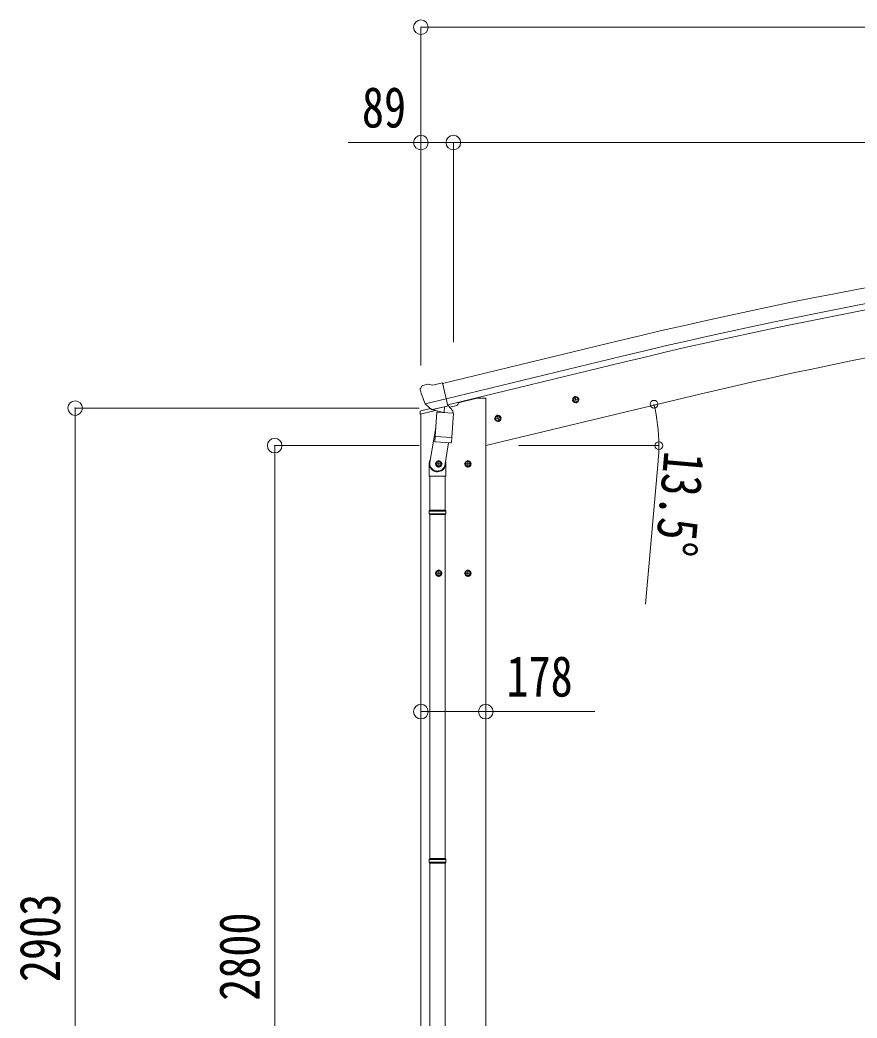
# Model space of a CAD drawing. Units: millimetres at full size, sheet at 1:40. Extents: x -11181 to 11305, y -7804 to 7716.
# Drawn here: x 4144 to 6443, y 365 to 3105 of the extents above; entities that cross this region are included whole.
import ezdxf
from ezdxf.enums import TextEntityAlignment as Align

# ---------------------------------------------------------------- set-up
doc = ezdxf.new("R2010")
doc.units = ezdxf.units.MM
doc.header["$LTSCALE"] = 40
doc.header["$PDMODE"] = 32
doc.header["$PDSIZE"] = 40
for name, color, linetype, lineweight in [('0-1_本体', 4, 'Continuous', 9), ('0-2_部品', 7, 'Continuous', 9), ('0-A_寸法', 6, 'Continuous', 9)]:
    doc.layers.add(name, color=color, linetype=linetype, lineweight=lineweight)
doc.styles.add('ＭＳ ゴシック', font='')
doc.styles.get('ＭＳ ゴシック').set_extended_font_data('MS Gothic')

msp = doc.modelspace()

# ---------------------------------------------------------------- linework, layer by layer
at = {"layer": '0-1_本体'}
for p, q in [((5304.55, 2106.4), (5787.43, 2223.88)), ((5314.59, 2064.42), (5797.67, 2181.72)), ((5318.56, 2048.05), (5801.65, 2165.35)), ((5347.07, 2053.76), (5399.08, 2066.25)), ((5423.08, 2066.25), (5399.08, 2066.25)), ((6011.17, 2077.44), (5423.08, 1936.25)), ((5423.08, 2066.25), (5423.08, -1413.75)), ((5273.05, 2039.51), (5273.05, 2038.96)), ((5245.08, -1413.75), (5245.08, 2022.81))]:
    msp.add_line(p, q, dxfattribs=at)
at = {"layer": '0-1_本体', "color": 6}
msp.add_line((5423.08, 1206.07), (5245.08, 1206.07), dxfattribs=at)
at = {"layer": '0-1_本体'}
for centre, radius, start, end in [((8880.13, -10513.15), 13106.9, 95.14794, 103.64794), ((8880.13, -10513.15), 13063.74, 95.14794, 103.64794), ((8880.13, -10513.15), 13046.9, 95.14794, 103.64794), ((8645.77, -8916.37), 11305.08, 94.96591, 103.47643)]:
    msp.add_arc(centre, radius, start, end, dxfattribs=at)
at = {"layer": '0-2_部品'}
for p, q in [((5243.09, 2090.82), (5243.37, 2089.67)), ((5247.31, 2099.39), (5243.46, 2093.1)), ((5250.41, 2101.64), (5263.59, 2104.81)), ((5278.15, 2102.13), (5264.89, 2104.83)), ((5278.15, 2102.13), (5304.08, 2108.36)), ((5257.15, 2050.51), (5314.66, 2064.32)), ((5347.07, 2054.97), (5347.07, 2051.23)), ((5660.58, 2060.01), (5680.02, 2064.68)), ((5665.13, 2067.79), (5663, 2060.59)), ((5672.43, 2069.54), (5665.13, 2067.79)), ((5672.64, 2052.62), (5667.97, 2072.07)), ((5677.6, 2064.1), (5672.43, 2069.54)), ((5675.47, 2056.9), (5677.6, 2064.1)), ((5242.52, 2022.19), (5285.54, 2032.52)), ((5242.52, 2029.08), (5242.52, 2022.19)), ((5270.98, 2038.28), (5244.82, 2032)), ((5274, 2035.6), (5257.62, 2050.09)), ((5276.71, 2035.03), (5284.23, 2036.84)), ((5277.55, 2035.14), (5279.08, 2035.51)), ((5279.08, 2035.51), (5315.78, 2044.32)), ((5280.91, 2035.28), (5280.86, 2034.54)), ((5281.62, 2033.5), (5307.43, 2027.06)), ((5288.54, 2028.15), (5283.86, 1961.31)), ((5334.22, 2024.96), (5288.54, 2028.15)), ((5290.31, 2031.33), (5290.08, 2028.04)), ((5309.83, 2042.5), (5308.81, 2027.89)), ((5315.78, 2044.32), (5317.31, 2044.69)), ((5318.86, 2046.79), (5319.81, 2046.72)), ((5319.81, 2046.72), (5333.12, 2031.41)), ((5324.11, 2041.78), (5343.24, 2046.37)), ((5333.12, 2031.41), (5332.68, 2025.06)), ((5329.55, 1958.12), (5334.22, 2024.96)), ((5446.64, 2008.65), (5466.09, 2013.32)), ((5451.2, 2016.43), (5449.07, 2009.23)), ((5458.5, 2018.18), (5451.2, 2016.43)), ((5458.7, 2001.26), (5454.03, 2020.71)), ((5463.67, 2012.74), (5458.5, 2018.18)), ((5461.53, 2005.54), (5463.67, 2012.74)), ((5285.59, 1986.08), (5269.68, 1889.91)), ((5283, 1948.85), (5283.87, 1961.31)), ((5283.4, 1947.49), (5283.4, 1947.49)), ((5329.55, 1958.12), (5283.86, 1961.31)), ((5284.85, 1946.71), (5326.54, 1943.79)), ((5329.54, 1958.12), (5328.65, 1945.42)), ((5321.12, 1944.17), (5310.38, 1880.59)), ((5294.08, 1893.51), (5287.58, 1889.76)), ((5294.08, 1876.01), (5294.08, 1896.01)), ((5300.58, 1889.76), (5294.08, 1893.51)), ((5374.08, 1893.51), (5367.58, 1889.76)), ((5374.08, 1876.01), (5374.08, 1896.01)), ((5380.58, 1889.76), (5374.08, 1893.51)), ((5267.53, 1852.75), (5267.53, 1887.1)), ((5304.08, 1886.01), (5284.08, 1886.01)), ((5287.58, 1889.76), (5287.58, 1882.25)), ((5287.58, 1882.25), (5294.08, 1878.5)), ((5313.53, 1887.4), (5313.53, 1852.75)), ((5384.08, 1886.01), (5364.08, 1886.01)), ((5367.58, 1889.76), (5367.58, 1882.25)), ((5367.58, 1882.25), (5374.08, 1878.5)), ((5313.53, 1852.75), (5267.53, 1852.75)), ((5269.53, 1852.75), (5269.53, 1758.75)), ((5311.53, 1852.75), (5311.53, 1758.75)), ((5267.53, 1756.75), (5268.53, 1758.75)), ((5313.53, 1756.75), (5267.53, 1756.75)), ((5312.53, 1758.75), (5268.53, 1758.75)), ((5313.53, 1756.75), (5312.53, 1758.75)), ((5313.53, 1756.75), (5313.53, 1748.75)), ((5313.53, 1748.75), (5267.53, 1748.75)), ((5312.53, 1746.75), (5268.53, 1746.75)), ((5269.53, 1746.75), (5269.53, 802.56)), ((5311.53, 1746.75), (5311.53, 802.56)), ((5313.53, 1748.75), (5312.53, 1746.75)), ((5294.08, 1593.51), (5287.58, 1589.76)), ((5287.58, 1589.76), (5287.58, 1582.25)), ((5294.08, 1576.01), (5294.08, 1596.01)), ((5300.58, 1589.76), (5294.08, 1593.51)), ((5374.08, 1593.51), (5367.58, 1589.76)), ((5367.58, 1589.76), (5367.58, 1582.25)), ((5374.08, 1576.01), (5374.08, 1596.01)), ((5380.58, 1589.76), (5374.08, 1593.51)), ((5304.08, 1586.01), (5284.08, 1586.01)), ((5287.58, 1582.25), (5294.08, 1578.5)), ((5384.08, 1586.01), (5364.08, 1586.01)), ((5367.58, 1582.25), (5374.08, 1578.5)), ((5267.53, 800.56), (5268.53, 802.56)), ((5313.53, 800.56), (5267.53, 800.56)), ((5312.53, 802.56), (5268.53, 802.56)), ((5313.53, 800.56), (5312.53, 802.56)), ((5313.53, 800.56), (5313.53, 792.56)), ((5313.53, 792.56), (5267.53, 792.56)), ((5312.53, 790.56), (5268.53, 790.56)), ((5269.53, 790.56), (5269.53, -637.63)), ((5311.53, 790.56), (5311.53, -637.63)), ((5313.53, 792.56), (5312.53, 790.56))]:
    msp.add_line(p, q, dxfattribs=at)
for points in [[(5309.51, 2042.91), (5319.23, 2045.24), (5304.08, 2108.36)], [(5663, 2060.59), (5668.17, 2055.15), (5675.47, 2056.9)], [(5256.88, 2051.09), (5257.46, 2050.24), (5257.62, 2050.09)], [(5309.51, 2042.91), (5309.28, 2042.76), (5284.51, 2036.81), (5284.23, 2036.84)], [(5449.07, 2009.23), (5454.24, 2003.79), (5461.53, 2005.54)], [(5294.08, 1878.5), (5300.58, 1882.25), (5300.58, 1889.76)], [(5374.08, 1878.5), (5380.58, 1882.25), (5380.58, 1889.76)], [(5267.53, 1756.75), (5267.53, 1748.75), (5268.53, 1746.75)], [(5294.08, 1578.5), (5300.58, 1582.25), (5300.58, 1589.76)], [(5374.08, 1578.5), (5380.58, 1582.25), (5380.58, 1589.76)], [(5267.53, 800.56), (5267.53, 792.56), (5268.53, 790.56)]]:
    msp.add_lwpolyline(points, dxfattribs=at)
for centre, radius in [((5670.3, 2062.34), 8.5), ((5670.3, 2062.34), 7.7), ((5670.3, 2062.34), 6.5), ((5456.37, 2010.98), 8.5), ((5456.37, 2010.98), 7.7), ((5456.37, 2010.98), 6.5), ((5294.08, 1886.01), 8.5), ((5294.08, 1886.01), 7.7), ((5294.08, 1886.01), 6.5), ((5374.08, 1886.01), 8.5), ((5374.08, 1886.01), 7.7), ((5374.08, 1886.01), 6.5), ((5294.08, 1586.01), 8.5), ((5294.08, 1586.01), 7.7), ((5294.08, 1586.01), 6.5), ((5374.08, 1586.01), 8.5), ((5374.08, 1586.01), 7.7), ((5374.08, 1586.01), 6.5)]:
    msp.add_circle(centre, radius, dxfattribs=at)
for centre, radius, start, end in [((5440.18, 2136.92), 202.4, 193.5, 205.09125), ((5251.58, 2096.78), 5, 103.5, 148.5), ((5264.29, 2101.89), 3, 78.5, 103.5), ((5245.52, 2029.08), 3, 103.5, 180), ((5277.43, 2035.63), 0.5, 248.23754, 283.5), ((5280.42, 2035.31), 0.5, 356, 103.5), ((5281.86, 2034.47), 1, 176, 256), ((5307.79, 2028.03), 1.03, 250.03897, 351.96569), ((5310.43, 2042.41), 0.604, 100.59842, 172.20595), ((5317.19, 2045.17), 0.5, 283.5, 318.76246), ((5342.07, 2051.23), 5, 283.5, 0), ((5284.94, 1948.68), 1.95, 175.04017, 217.47766), ((5284.99, 1948.71), 2, 217.40962, 266), ((5326.68, 1945.79), 2, 266, 349.46843), ((5297.53, 1887.1), 30, 177.45142, 180)]:
    msp.add_arc(centre, radius, start, end, dxfattribs=at)
for centre, major_axis, ratio, start_param, end_param in [((5246.01, 2091.53), (-1.57, -2.57), 0.99628, 4.712389, 5.4996506), ((5275.99, 2037.86), (-0.73, -2.92), 0.997631, 5.8041905, 6.6006116), ((5276.04, 2038.08), (2.63, 3.16), 0.650902, 4.0958226, 4.1686332), ((5276.01, 2037.96), (-0.73, -2.92), 0.997631, 0.3902369, 0.4789948), ((5290.53, 1887.4), (23, 0), 0.996195, 2.5560258, 6.5663028), ((5290.53, 1887.4), (21, 0), 0.996195, 2.9349147, 5.9512394)]:
    msp.add_ellipse(centre, major_axis=major_axis, ratio=ratio, start_param=start_param, end_param=end_param, dxfattribs=at)
at = {"layer": '0-A_寸法'}
for p, q in [((5245.08, 3084.61), (8244.08, 3084.61)), ((5245.08, 2767.99), (5245.08, 2155.76)), ((5245.08, 2767.99), (5334.08, 2767.99)), ((5334.08, 2767.99), (5334.08, 2220.13)), ((5334.08, 2767.99), (8244.08, 2767.99)), ((4295.51, -863.75), (4295.51, 2039.25)), ((4295.51, 2039.25), (5240.59, 2039.25)), ((4843.48, -863.75), (4843.48, 1936.25)), ((4843.48, 1936.25), (5240.59, 1936.25)), ((5512.58, 1936.25), (5899.44, 1936.25)), ((5896.58, 1893.79), (5862.22, 1501.29)), ((5423.08, 1206.07), (5723.08, 1206.07))]:
    msp.add_line(p, q, dxfattribs=at)
msp.add_lwpolyline([(5245.08, 3084.61), (5245.08, 2767.99), (5045.08, 2767.99)], dxfattribs=at)
for centre in [(5884.99, 2049.9), (5898.44, 1936.25)]:
    msp.add_circle(centre, 10.62, dxfattribs=at)
for start, end in [(0, 13.5), (354.99678, 0)]:
    msp.add_arc((5411.58, 1936.25), 486.86, start, end, dxfattribs=at)
for p in [(5245.08, 3084.61), (5245.08, 2767.99), (5334.08, 2767.99), (4295.51, 2039.25), (4843.48, 1936.25), (5245.08, 1206.07), (5423.08, 1206.07)]:
    msp.add_point(p, dxfattribs=at)

# ---------------------------------------------------------------- texts
at = {"layer": '0-A_寸法', "color": 7, "style": 'ＭＳ ゴシック', "width": 0.8}
for s, p in [('89', (5083.08, 2775.99)), ('178', (5480.08, 1214.07))]:
    msp.add_text(s, height=111.4, dxfattribs=at).set_placement(p, align=Align.BOTTOM_LEFT)
for s, rotation, p in [('13.5°', 264.997, (5880.61, 1926.31)), ('2903', 90, (4287.51, 463.75)), ('2800', 90, (4835.48, 412.25))]:
    msp.add_text(s, height=111.4, rotation=rotation, dxfattribs=at).set_placement(p, align=Align.BOTTOM_LEFT)

doc.saveas('drawing.dxf')
